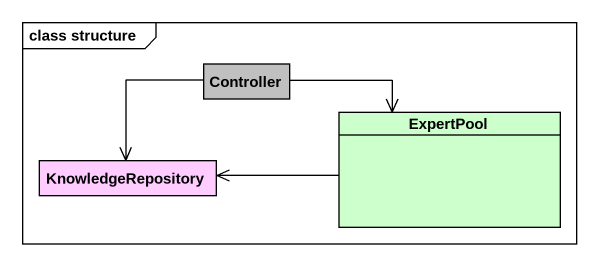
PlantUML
@startuml
mainframe class structure
hide circle
hide empty members
class Controller #C0C0C0
class ExpertPool #CCFFCC
class KnowledgeRepository #FFCCFF
Controller -right-> ExpertPool
Controller --> KnowledgeRepository
ExpertPool -left-> KnowledgeRepository
@enduml
